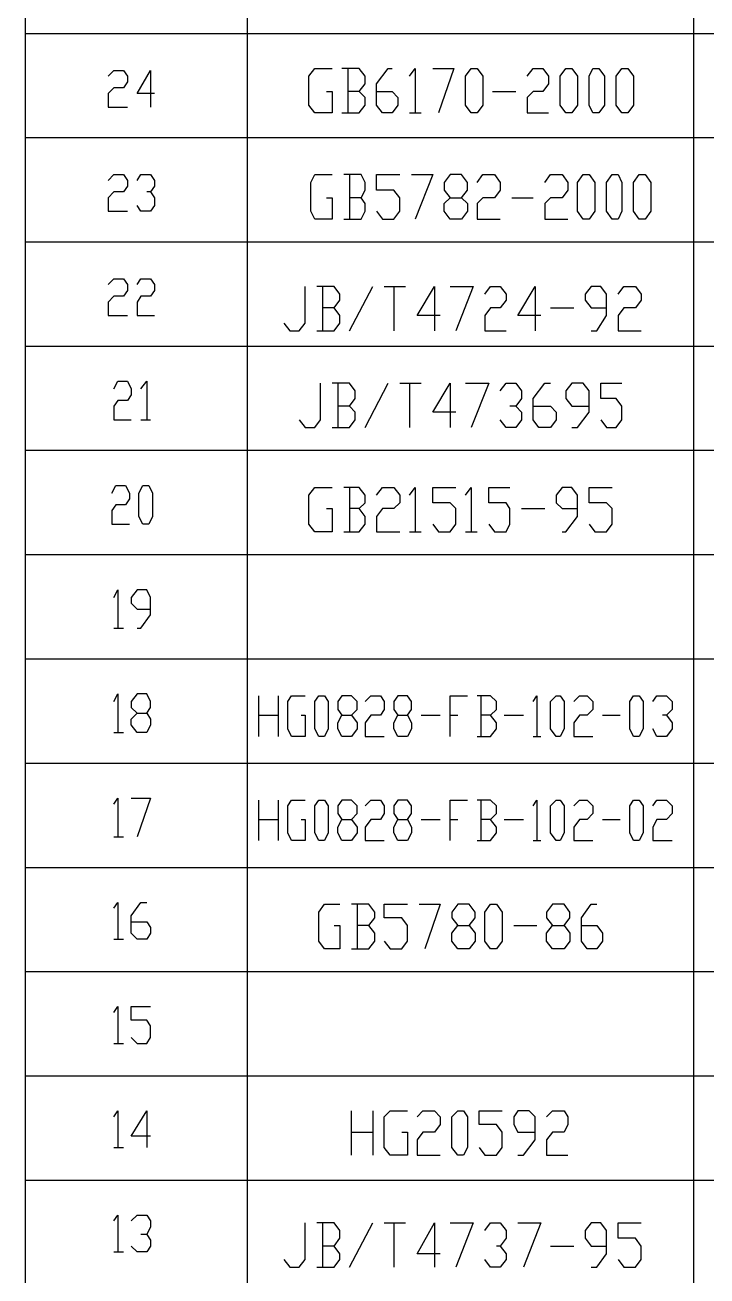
# Model space of a CAD drawing. Header units: millimetres. Extents: x -2210 to 6171, y -6737 to 5572.
# Drawn here: x 3473 to 4160, y -4232 to -2972 of the extents above; entities that cross this region are included whole.
import ezdxf

# ---------------------------------------------------------------- set-up
doc = ezdxf.new("R2010")
doc.units = ezdxf.units.MM
doc.layers.add('1', color=7, linetype='Continuous')

msp = doc.modelspace()

# ---------------------------------------------------------------- linework, layer by layer
at = {"layer": '1', "color": 0, "lineweight": 25}
for points in [[(3472.8, -1721.6), (3472.8, -6684.7)], [(3696.5, -1721.6), (3696.5, -5678.8)], [(4145.9, -1721.6), (4145.9, -5678.8)], [(6171.2, -2980.4), (3472.8, -2980.4)], [(3556.4, -3023.2), (3562.2, -3017.4), (3572, -3017.4), (3575.9, -3023.2), (3575.9, -3029), (3572, -3034.9), (3562.2, -3034.9), (3556.4, -3040.7), (3556.4, -3054.3), (3575.9, -3054.3)], [(3603.1, -3040.7), (3585.6, -3040.7), (3599.2, -3017.4), (3599.2, -3054.3)], [(3776.3, -3038.8), (3782.1, -3038.8), (3782.1, -3060.2), (3764.6, -3060.2), (3758.7, -3052.4), (3758.7, -3023.2), (3764.6, -3015.4), (3782.1, -3015.4)], [(3809.3, -3038.8), (3815.2, -3031), (3815.2, -3023.2), (3809.3, -3015.4), (3791.8, -3015.4)], [(3797.7, -3015.4), (3797.7, -3060.2)], [(3826.8, -3038.8), (3842.4, -3038.8), (3848.2, -3044.6), (3848.2, -3052.4), (3842.4, -3060.2), (3832.7, -3060.2), (3826.8, -3052.4), (3826.8, -3031), (3838.5, -3015.4), (3842.4, -3015.4)], [(3859.9, -3023.2), (3865.7, -3015.4), (3865.7, -3060.2)], [(3883.3, -3015.4), (3904.7, -3015.4), (3889.1, -3060.2)], [(3922.2, -3060.2), (3916.3, -3052.4), (3916.3, -3023.2), (3922.2, -3015.4), (3928, -3015.4), (3933.8, -3023.2), (3933.8, -3052.4), (3928, -3060.2), (3922.2, -3060.2)], [(3978.6, -3023.2), (3984.4, -3015.4), (3994.2, -3015.4), (4000, -3023.2), (4000, -3031), (3994.2, -3038.8), (3984.4, -3038.8), (3978.6, -3044.6), (3978.6, -3060.2), (4000, -3060.2)], [(4017.5, -3060.2), (4011.7, -3052.4), (4011.7, -3023.2), (4017.5, -3015.4), (4023.3, -3015.4), (4029.2, -3023.2), (4029.2, -3052.4), (4023.3, -3060.2), (4017.5, -3060.2)], [(4044.7, -3060.2), (4040.8, -3052.4), (4040.8, -3023.2), (4044.7, -3015.4), (4050.6, -3015.4), (4056.4, -3023.2), (4056.4, -3052.4), (4050.6, -3060.2), (4044.7, -3060.2)], [(4073.9, -3060.2), (4068.1, -3052.4), (4068.1, -3023.2), (4073.9, -3015.4), (4079.8, -3015.4), (4085.6, -3023.2), (4085.6, -3052.4), (4079.8, -3060.2), (4073.9, -3060.2)], [(3791.8, -3060.2), (3809.3, -3060.2), (3815.2, -3052.4), (3815.2, -3044.6), (3809.3, -3038.8), (3797.7, -3038.8)], [(3943.6, -3038.8), (3966.9, -3038.8)], [(3859.9, -3060.2), (3871.6, -3060.2)], [(6171.2, -3085.5), (3472.8, -3085.5)], [(3556.4, -3128.3), (3562.2, -3122.4), (3572, -3122.4), (3575.9, -3128.3), (3575.9, -3134.1), (3572, -3139.9), (3562.2, -3139.9), (3556.4, -3145.8), (3556.4, -3159.4), (3575.9, -3159.4)], [(3585.6, -3128.3), (3589.5, -3122.4), (3599.2, -3122.4), (3603.1, -3128.3), (3603.1, -3134.1), (3599.2, -3139.9), (3595.3, -3139.9)], [(3776.3, -3145.8), (3782.1, -3145.8), (3782.1, -3167.2), (3764.6, -3167.2), (3760.7, -3159.4), (3760.7, -3130.2), (3764.6, -3122.4), (3782.1, -3122.4)], [(3811.3, -3145.8), (3815.2, -3138), (3815.2, -3130.2), (3811.3, -3122.4), (3793.8, -3122.4)], [(3799.6, -3122.4), (3799.6, -3167.2)], [(3826.8, -3159.4), (3832.7, -3167.2), (3844.3, -3167.2), (3850.2, -3159.4), (3850.2, -3145.8), (3844.3, -3138), (3826.8, -3138), (3826.8, -3122.4), (3850.2, -3122.4)], [(3861.9, -3122.4), (3883.3, -3122.4), (3865.7, -3167.2)], [(3900.8, -3167.2), (3894.9, -3159.4), (3894.9, -3151.6), (3900.8, -3145.8), (3912.4, -3145.8), (3918.3, -3138), (3918.3, -3130.2), (3912.4, -3122.4), (3900.8, -3122.4), (3894.9, -3130.2), (3894.9, -3138), (3900.8, -3145.8)], [(3928, -3130.2), (3933.8, -3122.4), (3945.5, -3122.4), (3951.4, -3130.2), (3951.4, -3138), (3945.5, -3145.8), (3933.8, -3145.8), (3928, -3151.6), (3928, -3167.2), (3951.4, -3167.2)], [(3996.1, -3130.2), (4001.9, -3122.4), (4013.6, -3122.4), (4019.4, -3130.2), (4019.4, -3138), (4013.6, -3145.8), (4001.9, -3145.8), (3996.1, -3151.6), (3996.1, -3167.2), (4019.4, -3167.2)], [(4035, -3167.2), (4029.2, -3159.4), (4029.2, -3130.2), (4035, -3122.4), (4040.8, -3122.4), (4046.7, -3130.2), (4046.7, -3159.4), (4040.8, -3167.2), (4035, -3167.2)], [(4064.2, -3167.2), (4058.4, -3159.4), (4058.4, -3130.2), (4064.2, -3122.4), (4070, -3122.4), (4073.9, -3130.2), (4073.9, -3159.4), (4070, -3167.2), (4064.2, -3167.2)], [(4091.4, -3167.2), (4085.6, -3159.4), (4085.6, -3130.2), (4091.4, -3122.4), (4097.3, -3122.4), (4103.1, -3130.2), (4103.1, -3159.4), (4097.3, -3167.2), (4091.4, -3167.2)], [(3599.2, -3139.9), (3603.1, -3145.8), (3603.1, -3153.5), (3599.2, -3159.4), (3589.5, -3159.4), (3585.6, -3153.5)], [(3793.8, -3167.2), (3811.3, -3167.2), (3815.2, -3159.4), (3815.2, -3151.6), (3811.3, -3145.8), (3799.6, -3145.8)], [(3912.4, -3145.8), (3918.3, -3151.6), (3918.3, -3159.4), (3912.4, -3167.2), (3900.8, -3167.2)], [(3963, -3145.8), (3984.4, -3145.8)], [(6171.2, -3190.5), (3472.8, -3190.5)], [(3556.4, -3233.3), (3562.2, -3227.5), (3572, -3227.5), (3575.9, -3233.3), (3575.9, -3239.2), (3572, -3245), (3562.2, -3245), (3556.4, -3250.8), (3556.4, -3264.4), (3575.9, -3264.4)], [(3585.6, -3233.3), (3589.5, -3227.5), (3599.2, -3227.5), (3603.1, -3233.3), (3603.1, -3239.2), (3599.2, -3245), (3589.5, -3245), (3585.6, -3250.8), (3585.6, -3264.4), (3603.1, -3264.4)], [(3733.5, -3272.2), (3739.3, -3280), (3749, -3280), (3754.9, -3272.2), (3754.9, -3235.3)], [(3784, -3256.7), (3789.9, -3248.9), (3789.9, -3243), (3784, -3235.3), (3766.5, -3235.3)], [(3772.4, -3235.3), (3772.4, -3280)], [(3799.6, -3280), (3822.9, -3235.3)], [(3834.6, -3235.3), (3856, -3235.3)], [(3844.3, -3235.3), (3844.3, -3280)], [(3891, -3264.4), (3867.7, -3264.4), (3885.2, -3235.3), (3885.2, -3280)], [(3900.8, -3235.3), (3924.1, -3235.3), (3906.6, -3280)], [(3935.8, -3243), (3941.6, -3235.3), (3951.4, -3235.3), (3957.2, -3243), (3957.2, -3248.9), (3951.4, -3256.7), (3941.6, -3256.7), (3935.8, -3264.4), (3935.8, -3280), (3957.2, -3280)], [(3992.2, -3264.4), (3968.9, -3264.4), (3986.4, -3235.3), (3986.4, -3280)], [(4042.8, -3280), (4048.6, -3280), (4058.4, -3264.4), (4058.4, -3243), (4052.5, -3235.3), (4042.8, -3235.3), (4037, -3243), (4037, -3248.9), (4042.8, -3256.7), (4058.4, -3256.7)], [(4070, -3243), (4075.9, -3235.3), (4087.5, -3235.3), (4093.4, -3243), (4093.4, -3248.9), (4087.5, -3256.7), (4075.9, -3256.7), (4070, -3264.4), (4070, -3280), (4093.4, -3280)], [(3766.5, -3280), (3784, -3280), (3789.9, -3272.2), (3789.9, -3264.4), (3784, -3256.7), (3772.4, -3256.7)], [(4001.9, -3256.7), (4025.3, -3256.7)], [(6171.2, -3295.6), (3472.8, -3295.6)], [(3562.2, -3338.4), (3566.1, -3330.6), (3575.9, -3330.6), (3579.8, -3338.4), (3579.8, -3344.2), (3575.9, -3350), (3566.1, -3350), (3562.2, -3355.9), (3562.2, -3369.5), (3579.8, -3369.5)], [(3589.5, -3338.4), (3595.3, -3330.6), (3595.3, -3369.5)], [(3749, -3369.5), (3754.9, -3377.3), (3764.6, -3377.3), (3770.4, -3369.5), (3770.4, -3332.5)], [(3799.6, -3355.9), (3805.4, -3348.1), (3805.4, -3340.3), (3799.6, -3332.5), (3782.1, -3332.5)], [(3787.9, -3332.5), (3787.9, -3377.3)], [(3815.2, -3377.3), (3838.5, -3332.5)], [(3850.2, -3332.5), (3871.6, -3332.5)], [(3859.9, -3332.5), (3859.9, -3377.3)], [(3906.6, -3361.7), (3883.3, -3361.7), (3900.8, -3332.5), (3900.8, -3377.3)], [(3916.3, -3332.5), (3939.7, -3332.5), (3922.2, -3377.3)], [(3951.4, -3340.3), (3957.2, -3332.5), (3966.9, -3332.5), (3972.8, -3340.3), (3972.8, -3348.1), (3966.9, -3355.9), (3961.1, -3355.9)], [(3984.4, -3355.9), (4001.9, -3355.9), (4007.8, -3361.7), (4007.8, -3369.5), (4001.9, -3377.3), (3990.3, -3377.3), (3984.4, -3369.5), (3984.4, -3348.1), (3996.1, -3332.5), (4001.9, -3332.5)], [(4023.3, -3377.3), (4029.2, -3377.3), (4040.8, -3361.7), (4040.8, -3340.3), (4035, -3332.5), (4023.3, -3332.5), (4017.5, -3340.3), (4017.5, -3348.1), (4023.3, -3355.9), (4040.8, -3355.9)], [(4052.5, -3369.5), (4058.4, -3377.3), (4068.1, -3377.3), (4073.9, -3369.5), (4073.9, -3355.9), (4068.1, -3348.1), (4052.5, -3348.1), (4052.5, -3332.5), (4073.9, -3332.5)], [(3782.1, -3377.3), (3799.6, -3377.3), (3805.4, -3369.5), (3805.4, -3361.7), (3799.6, -3355.9), (3787.9, -3355.9)], [(3966.9, -3355.9), (3972.8, -3361.7), (3972.8, -3369.5), (3966.9, -3377.3), (3957.2, -3377.3), (3951.4, -3369.5)], [(3589.5, -3369.5), (3599.2, -3369.5)], [(6171.2, -3400.6), (3472.8, -3400.6)], [(3560.3, -3443.4), (3564.2, -3435.7), (3573.9, -3435.7), (3577.8, -3443.4), (3577.8, -3449.3), (3573.9, -3455.1), (3564.2, -3455.1), (3560.3, -3460.9), (3560.3, -3474.6), (3577.8, -3474.6)], [(3591.4, -3474.6), (3587.5, -3466.8), (3587.5, -3443.4), (3591.4, -3435.7), (3597.3, -3435.7), (3601.2, -3443.4), (3601.2, -3466.8), (3597.3, -3474.6), (3591.4, -3474.6)], [(3776.3, -3459), (3782.1, -3459), (3782.1, -3482.3), (3764.6, -3482.3), (3758.7, -3474.6), (3758.7, -3445.4), (3764.6, -3437.6), (3782.1, -3437.6)], [(3809.3, -3459), (3815.2, -3453.2), (3815.2, -3445.4), (3809.3, -3437.6), (3793.8, -3437.6)], [(3799.6, -3437.6), (3799.6, -3482.3)], [(3826.8, -3445.4), (3832.7, -3437.6), (3844.3, -3437.6), (3850.2, -3445.4), (3850.2, -3453.2), (3844.3, -3459), (3832.7, -3459), (3826.8, -3466.8), (3826.8, -3482.3), (3850.2, -3482.3)], [(3859.9, -3445.4), (3865.7, -3437.6), (3865.7, -3482.3)], [(3883.3, -3474.6), (3889.1, -3482.3), (3900.8, -3482.3), (3906.6, -3474.6), (3906.6, -3459), (3900.8, -3453.2), (3883.3, -3453.2), (3883.3, -3437.6), (3906.6, -3437.6)], [(3916.3, -3445.4), (3922.2, -3437.6), (3922.2, -3482.3)], [(3939.7, -3474.6), (3945.5, -3482.3), (3957.2, -3482.3), (3961.1, -3474.6), (3961.1, -3459), (3957.2, -3453.2), (3939.7, -3453.2), (3939.7, -3437.6), (3961.1, -3437.6)], [(4013.6, -3482.3), (4017.5, -3482.3), (4029.2, -3466.8), (4029.2, -3445.4), (4023.3, -3437.6), (4013.6, -3437.6), (4007.8, -3445.4), (4007.8, -3453.2), (4013.6, -3459), (4029.2, -3459)], [(4040.8, -3474.6), (4046.7, -3482.3), (4058.4, -3482.3), (4064.2, -3474.6), (4064.2, -3459), (4058.4, -3453.2), (4040.8, -3453.2), (4040.8, -3437.6), (4064.2, -3437.6)], [(3793.8, -3482.3), (3809.3, -3482.3), (3815.2, -3474.6), (3815.2, -3466.8), (3809.3, -3459), (3799.6, -3459)], [(3972.8, -3459), (3996.1, -3459)], [(3859.9, -3482.3), (3871.6, -3482.3)], [(3916.3, -3482.3), (3928, -3482.3)], [(6171.2, -3505.7), (3472.8, -3505.7)], [(3562.2, -3548.5), (3566.1, -3540.7), (3566.1, -3579.6)], [(3585.6, -3579.6), (3589.5, -3579.6), (3599.2, -3566), (3599.2, -3548.5), (3595.3, -3540.7), (3585.6, -3540.7), (3579.8, -3548.5), (3579.8, -3554.3), (3585.6, -3560.2), (3599.2, -3560.2)], [(3562.2, -3579.6), (3572, -3579.6)], [(6171.2, -3610.7), (3472.8, -3610.7)], [(3562.2, -3653.5), (3566.1, -3645.8), (3566.1, -3684.7)], [(3585.6, -3684.7), (3579.8, -3676.9), (3579.8, -3671.1), (3585.6, -3665.2), (3595.3, -3665.2), (3599.2, -3659.4), (3599.2, -3653.5), (3595.3, -3645.8), (3585.6, -3645.8), (3579.8, -3653.5), (3579.8, -3659.4), (3585.6, -3665.2)], [(3708.2, -3688.6), (3708.2, -3647.7)], [(3727.6, -3647.7), (3727.6, -3688.6)], [(3751, -3667.2), (3754.9, -3667.2), (3754.9, -3688.6), (3741.2, -3688.6), (3737.3, -3680.8), (3737.3, -3653.5), (3741.2, -3647.7), (3754.9, -3647.7)], [(3768.5, -3688.6), (3764.6, -3680.8), (3764.6, -3653.5), (3768.5, -3647.7), (3774.3, -3647.7), (3778.2, -3653.5), (3778.2, -3680.8), (3774.3, -3688.6), (3768.5, -3688.6)], [(3791.8, -3688.6), (3787.9, -3680.8), (3787.9, -3674.9), (3791.8, -3667.2), (3801.5, -3667.2), (3807.4, -3661.3), (3807.4, -3653.5), (3801.5, -3647.7), (3791.8, -3647.7), (3787.9, -3653.5), (3787.9, -3661.3), (3791.8, -3667.2)], [(3815.2, -3653.5), (3821, -3647.7), (3830.7, -3647.7), (3834.6, -3653.5), (3834.6, -3661.3), (3830.7, -3667.2), (3821, -3667.2), (3815.2, -3674.9), (3815.2, -3688.6), (3834.6, -3688.6)], [(3848.2, -3688.6), (3844.3, -3680.8), (3844.3, -3674.9), (3848.2, -3667.2), (3858, -3667.2), (3861.9, -3661.3), (3861.9, -3653.5), (3858, -3647.7), (3848.2, -3647.7), (3844.3, -3653.5), (3844.3, -3661.3), (3848.2, -3667.2)], [(3900.8, -3688.6), (3900.8, -3647.7), (3918.3, -3647.7)], [(3941.6, -3667.2), (3947.5, -3661.3), (3947.5, -3653.5), (3941.6, -3647.7), (3928, -3647.7)], [(3931.9, -3647.7), (3931.9, -3688.6)], [(3984.4, -3653.5), (3988.3, -3647.7), (3988.3, -3688.6)], [(4007.8, -3688.6), (4001.9, -3680.8), (4001.9, -3653.5), (4007.8, -3647.7), (4011.7, -3647.7), (4015.6, -3653.5), (4015.6, -3680.8), (4011.7, -3688.6), (4007.8, -3688.6)], [(4025.3, -3653.5), (4031.1, -3647.7), (4038.9, -3647.7), (4044.7, -3653.5), (4044.7, -3661.3), (4038.9, -3667.2), (4031.1, -3667.2), (4025.3, -3674.9), (4025.3, -3688.6), (4044.7, -3688.6)], [(4085.6, -3688.6), (4081.7, -3680.8), (4081.7, -3653.5), (4085.6, -3647.7), (4091.4, -3647.7), (4095.3, -3653.5), (4095.3, -3680.8), (4091.4, -3688.6), (4085.6, -3688.6)], [(4105, -3653.5), (4108.9, -3647.7), (4118.7, -3647.7), (4124.5, -3653.5), (4124.5, -3661.3), (4118.7, -3667.2), (4114.8, -3667.2)], [(3595.3, -3665.2), (3599.2, -3671.1), (3599.2, -3676.9), (3595.3, -3684.7), (3585.6, -3684.7)], [(3708.2, -3667.2), (3727.6, -3667.2)], [(3801.5, -3667.2), (3807.4, -3674.9), (3807.4, -3680.8), (3801.5, -3688.6), (3791.8, -3688.6)], [(3858, -3667.2), (3861.9, -3674.9), (3861.9, -3680.8), (3858, -3688.6), (3848.2, -3688.6)], [(3871.6, -3667.2), (3891, -3667.2)], [(3900.8, -3667.2), (3908.6, -3667.2)], [(3928, -3688.6), (3941.6, -3688.6), (3947.5, -3680.8), (3947.5, -3674.9), (3941.6, -3667.2), (3931.9, -3667.2)], [(3955.2, -3667.2), (3974.7, -3667.2)], [(4054.5, -3667.2), (4072, -3667.2)], [(4118.7, -3667.2), (4124.5, -3674.9), (4124.5, -3680.8), (4118.7, -3688.6), (4108.9, -3688.6), (4105, -3680.8)], [(3562.2, -3684.7), (3572, -3684.7)], [(3984.4, -3688.6), (3992.2, -3688.6)], [(6171.2, -3715.8), (3472.8, -3715.8)], [(3562.2, -3756.7), (3566.1, -3750.8), (3566.1, -3789.7)], [(3579.8, -3750.8), (3599.2, -3750.8), (3585.6, -3789.7)], [(3708.2, -3793.6), (3708.2, -3752.8)], [(3727.6, -3752.8), (3727.6, -3793.6)], [(3751, -3772.2), (3754.9, -3772.2), (3754.9, -3793.6), (3741.2, -3793.6), (3737.3, -3785.8), (3737.3, -3758.6), (3741.2, -3752.8), (3754.9, -3752.8)], [(3768.5, -3793.6), (3764.6, -3785.8), (3764.6, -3758.6), (3768.5, -3752.8), (3774.3, -3752.8), (3778.2, -3758.6), (3778.2, -3785.8), (3774.3, -3793.6), (3768.5, -3793.6)], [(3791.8, -3793.6), (3787.9, -3785.8), (3787.9, -3780), (3791.8, -3772.2), (3801.5, -3772.2), (3807.4, -3766.4), (3807.4, -3758.6), (3801.5, -3752.8), (3791.8, -3752.8), (3787.9, -3758.6), (3787.9, -3766.4), (3791.8, -3772.2)], [(3815.2, -3758.6), (3821, -3752.8), (3830.7, -3752.8), (3834.6, -3758.6), (3834.6, -3766.4), (3830.7, -3772.2), (3821, -3772.2), (3815.2, -3780), (3815.2, -3793.6), (3834.6, -3793.6)], [(3848.2, -3793.6), (3844.3, -3785.8), (3844.3, -3780), (3848.2, -3772.2), (3858, -3772.2), (3861.9, -3766.4), (3861.9, -3758.6), (3858, -3752.8), (3848.2, -3752.8), (3844.3, -3758.6), (3844.3, -3766.4), (3848.2, -3772.2)], [(3900.8, -3793.6), (3900.8, -3752.8), (3918.3, -3752.8)], [(3941.6, -3772.2), (3947.5, -3766.4), (3947.5, -3758.6), (3941.6, -3752.8), (3928, -3752.8)], [(3931.9, -3752.8), (3931.9, -3793.6)], [(3984.4, -3758.6), (3988.3, -3752.8), (3988.3, -3793.6)], [(4007.8, -3793.6), (4001.9, -3785.8), (4001.9, -3758.6), (4007.8, -3752.8), (4011.7, -3752.8), (4015.6, -3758.6), (4015.6, -3785.8), (4011.7, -3793.6), (4007.8, -3793.6)], [(4025.3, -3758.6), (4031.1, -3752.8), (4038.9, -3752.8), (4044.7, -3758.6), (4044.7, -3766.4), (4038.9, -3772.2), (4031.1, -3772.2), (4025.3, -3780), (4025.3, -3793.6), (4044.7, -3793.6)], [(4085.6, -3793.6), (4081.7, -3785.8), (4081.7, -3758.6), (4085.6, -3752.8), (4091.4, -3752.8), (4095.3, -3758.6), (4095.3, -3785.8), (4091.4, -3793.6), (4085.6, -3793.6)], [(4105, -3758.6), (4108.9, -3752.8), (4118.7, -3752.8), (4124.5, -3758.6), (4124.5, -3766.4), (4118.7, -3772.2), (4108.9, -3772.2), (4105, -3780), (4105, -3793.6), (4124.5, -3793.6)], [(3708.2, -3772.2), (3727.6, -3772.2)], [(3801.5, -3772.2), (3807.4, -3780), (3807.4, -3785.8), (3801.5, -3793.6), (3791.8, -3793.6)], [(3858, -3772.2), (3861.9, -3780), (3861.9, -3785.8), (3858, -3793.6), (3848.2, -3793.6)], [(3871.6, -3772.2), (3891, -3772.2)], [(3900.8, -3772.2), (3908.6, -3772.2)], [(3928, -3793.6), (3941.6, -3793.6), (3947.5, -3785.8), (3947.5, -3780), (3941.6, -3772.2), (3931.9, -3772.2)], [(3955.2, -3772.2), (3974.7, -3772.2)], [(4054.5, -3772.2), (4072, -3772.2)], [(3562.2, -3789.7), (3572, -3789.7)], [(3984.4, -3793.6), (3992.2, -3793.6)], [(6171.2, -3820.9), (3472.8, -3820.9)], [(3562.2, -3861.7), (3566.1, -3855.9), (3566.1, -3892.8)], [(3579.8, -3875.3), (3595.3, -3875.3), (3599.2, -3881.2), (3599.2, -3887), (3595.3, -3892.8), (3585.6, -3892.8), (3579.8, -3887), (3579.8, -3869.5), (3589.5, -3855.9), (3595.3, -3855.9)], [(3784, -3879.2), (3789.9, -3879.2), (3789.9, -3902.6), (3774.3, -3902.6), (3768.5, -3894.8), (3768.5, -3865.6), (3774.3, -3857.8), (3789.9, -3857.8)], [(3819.1, -3879.2), (3824.9, -3871.4), (3824.9, -3865.6), (3819.1, -3857.8), (3801.5, -3857.8)], [(3807.4, -3857.8), (3807.4, -3902.6)], [(3834.6, -3894.8), (3840.5, -3902.6), (3852.1, -3902.6), (3858, -3894.8), (3858, -3879.2), (3852.1, -3871.4), (3834.6, -3871.4), (3834.6, -3857.8), (3858, -3857.8)], [(3869.6, -3857.8), (3891, -3857.8), (3875.5, -3902.6)], [(3908.6, -3902.6), (3902.7, -3894.8), (3902.7, -3887), (3908.6, -3879.2), (3920.2, -3879.2), (3926.1, -3871.4), (3926.1, -3865.6), (3920.2, -3857.8), (3908.6, -3857.8), (3902.7, -3865.6), (3902.7, -3871.4), (3908.6, -3879.2)], [(3941.6, -3902.6), (3935.8, -3894.8), (3935.8, -3865.6), (3941.6, -3857.8), (3947.5, -3857.8), (3953.3, -3865.6), (3953.3, -3894.8), (3947.5, -3902.6), (3941.6, -3902.6)], [(4003.9, -3902.6), (3998, -3894.8), (3998, -3887), (4003.9, -3879.2), (4015.6, -3879.2), (4021.4, -3871.4), (4021.4, -3865.6), (4015.6, -3857.8), (4003.9, -3857.8), (3998, -3865.6), (3998, -3871.4), (4003.9, -3879.2)], [(4033.1, -3879.2), (4048.6, -3879.2), (4054.5, -3887), (4054.5, -3894.8), (4048.6, -3902.6), (4038.9, -3902.6), (4033.1, -3894.8), (4033.1, -3871.4), (4042.8, -3857.8), (4048.6, -3857.8)], [(3801.5, -3902.6), (3819.1, -3902.6), (3824.9, -3894.8), (3824.9, -3887), (3819.1, -3879.2), (3807.4, -3879.2)], [(3920.2, -3879.2), (3926.1, -3887), (3926.1, -3894.8), (3920.2, -3902.6), (3908.6, -3902.6)], [(3965, -3879.2), (3988.3, -3879.2)], [(4015.6, -3879.2), (4021.4, -3887), (4021.4, -3894.8), (4015.6, -3902.6), (4003.9, -3902.6)], [(3562.2, -3892.8), (3572, -3892.8)], [(6171.2, -3925.9), (3472.8, -3925.9)], [(3562.2, -3966.8), (3566.1, -3960.9), (3566.1, -3997.9)], [(3579.8, -3992.1), (3585.6, -3997.9), (3595.3, -3997.9), (3599.2, -3992.1), (3599.2, -3980.4), (3595.3, -3974.6), (3579.8, -3974.6), (3579.8, -3960.9), (3599.2, -3960.9)], [(3562.2, -3997.9), (3572, -3997.9)], [(6171.2, -4031), (3472.8, -4031)], [(3562.2, -4071.8), (3566.1, -4066), (3566.1, -4103)], [(3599.2, -4091.3), (3579.8, -4091.3), (3595.3, -4066), (3595.3, -4103)], [(3801.5, -4110.7), (3801.5, -4066)], [(3822.9, -4066), (3822.9, -4110.7)], [(3852.1, -4087.4), (3858, -4087.4), (3858, -4110.7), (3840.5, -4110.7), (3834.6, -4103), (3834.6, -4071.8), (3840.5, -4066), (3858, -4066)], [(3867.7, -4071.8), (3873.5, -4066), (3885.2, -4066), (3891, -4071.8), (3891, -4079.6), (3885.2, -4087.4), (3873.5, -4087.4), (3867.7, -4095.2), (3867.7, -4110.7), (3891, -4110.7)], [(3908.6, -4110.7), (3902.7, -4103), (3902.7, -4071.8), (3908.6, -4066), (3914.4, -4066), (3918.3, -4071.8), (3918.3, -4103), (3914.4, -4110.7), (3908.6, -4110.7)], [(3930, -4103), (3935.8, -4110.7), (3947.5, -4110.7), (3953.3, -4103), (3953.3, -4087.4), (3947.5, -4079.6), (3930, -4079.6), (3930, -4066), (3953.3, -4066)], [(3968.9, -4110.7), (3974.7, -4110.7), (3986.4, -4095.2), (3986.4, -4071.8), (3980.5, -4066), (3968.9, -4066), (3965, -4071.8), (3965, -4079.6), (3968.9, -4087.4), (3986.4, -4087.4)], [(3998, -4071.8), (4003.9, -4066), (4015.6, -4066), (4019.4, -4071.8), (4019.4, -4079.6), (4015.6, -4087.4), (4003.9, -4087.4), (3998, -4095.2), (3998, -4110.7), (4019.4, -4110.7)], [(3801.5, -4087.4), (3822.9, -4087.4)], [(3562.2, -4103), (3572, -4103)], [(6171.2, -4136), (3472.8, -4136)], [(3562.2, -4176.9), (3566.1, -4171.1), (3566.1, -4208)], [(3579.8, -4176.9), (3585.6, -4171.1), (3595.3, -4171.1), (3599.2, -4176.9), (3599.2, -4182.7), (3595.3, -4190.5), (3589.5, -4190.5)], [(3733.5, -4215.8), (3739.3, -4223.6), (3749, -4223.6), (3754.9, -4215.8), (3754.9, -4178.8)], [(3784, -4202.2), (3789.9, -4194.4), (3789.9, -4186.6), (3784, -4178.8), (3766.5, -4178.8)], [(3772.4, -4178.8), (3772.4, -4223.6)], [(3799.6, -4223.6), (3822.9, -4178.8)], [(3834.6, -4178.8), (3856, -4178.8)], [(3844.3, -4178.8), (3844.3, -4223.6)], [(3891, -4210), (3867.7, -4210), (3885.2, -4178.8), (3885.2, -4223.6)], [(3900.8, -4178.8), (3924.1, -4178.8), (3906.6, -4223.6)], [(3935.8, -4186.6), (3941.6, -4178.8), (3951.4, -4178.8), (3957.2, -4186.6), (3957.2, -4194.4), (3951.4, -4202.2), (3947.5, -4202.2)], [(3968.9, -4178.8), (3992.2, -4178.8), (3974.7, -4223.6)], [(4042.8, -4223.6), (4048.6, -4223.6), (4058.4, -4210), (4058.4, -4186.6), (4052.5, -4178.8), (4042.8, -4178.8), (4037, -4186.6), (4037, -4194.4), (4042.8, -4202.2), (4058.4, -4202.2)], [(4070, -4215.8), (4075.9, -4223.6), (4087.5, -4223.6), (4093.4, -4215.8), (4093.4, -4202.2), (4087.5, -4194.4), (4070, -4194.4), (4070, -4178.8), (4093.4, -4178.8)], [(3595.3, -4190.5), (3599.2, -4196.4), (3599.2, -4202.2), (3595.3, -4208), (3585.6, -4208), (3579.8, -4202.2)], [(3562.2, -4208), (3572, -4208)], [(3766.5, -4223.6), (3784, -4223.6), (3789.9, -4215.8), (3789.9, -4210), (3784, -4202.2), (3772.4, -4202.2)], [(3951.4, -4202.2), (3957.2, -4210), (3957.2, -4215.8), (3951.4, -4223.6), (3941.6, -4223.6), (3935.8, -4215.8)], [(4001.9, -4202.2), (4025.3, -4202.2)]]:
    msp.add_lwpolyline(points, dxfattribs=at)

doc.saveas('drawing.dxf')
